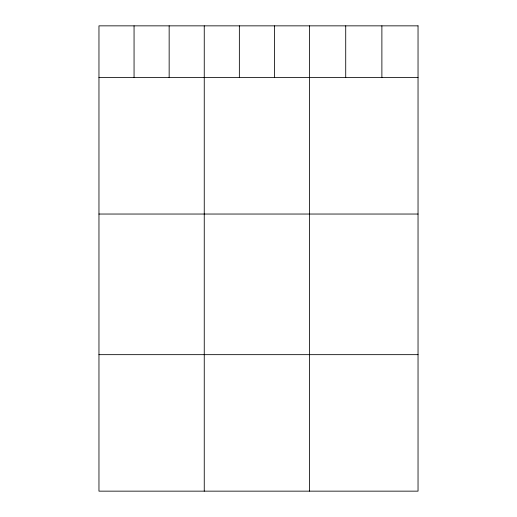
<?xml version="1.0" encoding="UTF-8"?>
<svg xmlns="http://www.w3.org/2000/svg" width="517" height="517" viewBox="0 0 517 517"><rect width="100%" height="100%" fill="white"/><g stroke="black" fill="none" stroke-linecap="round" stroke-linejoin="round"><path stroke-width="0.78" d="M98.96 77.556L418.04 77.556M98.96 214.038L418.04 214.038M98.96 354.662L418.04 354.662M381.882 25.85L381.882 77.556M345.718 25.85L345.718 77.556M309.554 25.85L309.554 491.15M274.456 25.85L274.456 77.556M239.358 25.85L239.358 77.556M204.254 25.85L204.254 491.15M169.156 25.85L169.156 77.556M134.058 25.85L134.058 77.556M418.04 25.85L98.96 25.85L98.96 491.15L418.04 491.15L418.04 25.85"/></g></svg>
